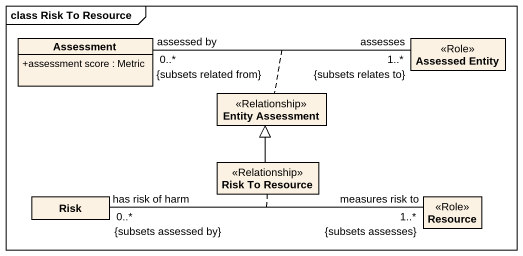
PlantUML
@startuml
mainframe class Risk To Resource
hide circle
hide empty members
skinparam classAttributeIconSize 0
class Assessment {
  +assessment score : Metric
}
class "Assessed Entity" as Assessed_Entity <<Role>>
class "Entity Assessment" as Entity_Assessment <<Relationship>>
class "Risk To Resource" as Risk_To_Resource <<Relationship>>
class Risk
class Resource <<Role>>
Assessment "assessed by\n0..*\n{subsets related from}" -right- "assesses\n1..*\n{subsets relates to}" Assessed_Entity
(Assessment, Assessed_Entity) .. Entity_Assessment
Risk_To_Resource -up-|> Entity_Assessment
Risk "has risk of harm\n0..*\n{subsets assessed by}" -right- "measures risk to\n1..*\n{subsets assesses}" Resource
(Risk, Resource) .. Risk_To_Resource
@enduml
